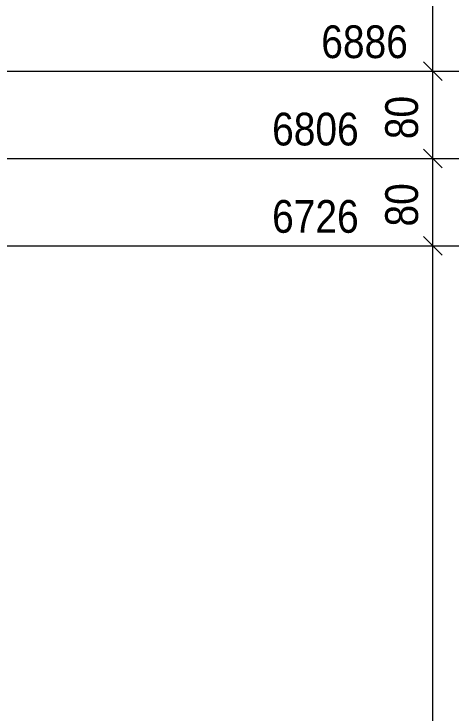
# Model space of a CAD drawing. Header units: millimetres. Extents: x 2 to 579, y 0 to 825.
# Drawn here: x 96.1 to 136.8, y 582.6 to 646.7 of the extents above; entities that cross this region are included whole.
import ezdxf

# ---------------------------------------------------------------- set-up
doc = ezdxf.new("R2010")
doc.units = ezdxf.units.MM
doc.linetypes.add('XKITLINE00', pattern=[0])
doc.layers.add('Dimensions', color=7, linetype='Continuous', lineweight=0)
doc.styles.add('ARIAL', font='ARIAL.TTF')

# ---------------------------------------------------------------- blocks, each defined once
blk = doc.blocks.new('*A183')
at = {"layer": 'Dimensions', "color": 7, "linetype": 'XKITLINE00', "lineweight": 0}
for p, q in [((133.601, 626.315), (135.299, 624.618)), ((80.45, 625.466), (136.85, 625.466)), ((134.45, 485.78), (134.45, 625.466))]:
    blk.add_line(p, q, dxfattribs=at)
at = {"layer": 'Dimensions', "color": 3}
blk.add_point((134.45, 625.466), dxfattribs=at)
at = {"layer": 'Dimensions', "color": 3, "style": 'ARIAL', "width": 0.85}
blk.add_text('6726', height=3, dxfattribs=at).set_placement((119.75, 626.666))
blk = doc.blocks.new('*A184')
at = {"layer": 'Dimensions', "color": 7, "linetype": 'XKITLINE00', "lineweight": 0}
for p, q in [((133.601, 634.315), (135.299, 632.618)), ((80.45, 633.466), (136.85, 633.466)), ((134.45, 625.466), (134.45, 633.466)), ((133.601, 626.315), (135.299, 624.618)), ((80.45, 625.466), (136.85, 625.466))]:
    blk.add_line(p, q, dxfattribs=at)
at = {"layer": 'Dimensions', "color": 3}
for p in [(134.45, 633.466), (134.45, 625.466)]:
    blk.add_point(p, dxfattribs=at)
at = {"layer": 'Dimensions', "color": 3, "style": 'ARIAL', "width": 0.85}
blk.add_text('6806', height=3, dxfattribs=at).set_placement((119.75, 634.666))
blk.add_text('80', height=3, rotation=90.00021, dxfattribs=at).set_placement((133.1, 627.241))
blk = doc.blocks.new('*A185')
at = {"layer": 'Dimensions', "color": 7, "linetype": 'XKITLINE00', "lineweight": 0}
for p, q in [((133.601, 642.315), (135.299, 640.618)), ((80.45, 641.466), (136.85, 641.466)), ((134.45, 633.466), (134.45, 641.466)), ((133.601, 634.315), (135.299, 632.618)), ((80.45, 633.466), (136.85, 633.466))]:
    blk.add_line(p, q, dxfattribs=at)
at = {"layer": 'Dimensions', "color": 3}
for p in [(134.45, 641.466), (134.45, 633.466)]:
    blk.add_point(p, dxfattribs=at)
at = {"layer": 'Dimensions', "color": 3, "style": 'ARIAL', "width": 0.85}
blk.add_text('6886', height=3, dxfattribs=at).set_placement((124.25, 642.666))
blk.add_text('80', height=3, rotation=90.00021, dxfattribs=at).set_placement((133.1, 635.241))
blk = doc.blocks.new('*A186')
at = {"layer": 'Dimensions', "color": 7, "linetype": 'XKITLINE00', "lineweight": 0}
for p, q in [((133.601, 666.315), (135.299, 664.618)), ((80.45, 665.466), (136.85, 665.466)), ((134.45, 641.466), (134.45, 665.466)), ((133.601, 642.315), (135.299, 640.618)), ((80.45, 641.466), (136.85, 641.466))]:
    blk.add_line(p, q, dxfattribs=at)
at = {"layer": 'Dimensions', "color": 3}
for p in [(134.45, 665.466), (134.45, 641.466)]:
    blk.add_point(p, dxfattribs=at)
at = {"layer": 'Dimensions', "color": 3, "style": 'ARIAL', "width": 0.85}
blk.add_text('7126', height=3, dxfattribs=at).set_placement((119.75, 666.666))
blk.add_text('240', height=3, rotation=90.00021, dxfattribs=at).set_placement((133.1, 650.129))

msp = doc.modelspace()

# ---------------------------------------------------------------- block references
at = {"lineweight": 0}
for name in ['*A186', '*A185', '*A184', '*A183']:
    msp.add_blockref(name, (0, 0), dxfattribs=at)

doc.saveas('drawing.dxf')
